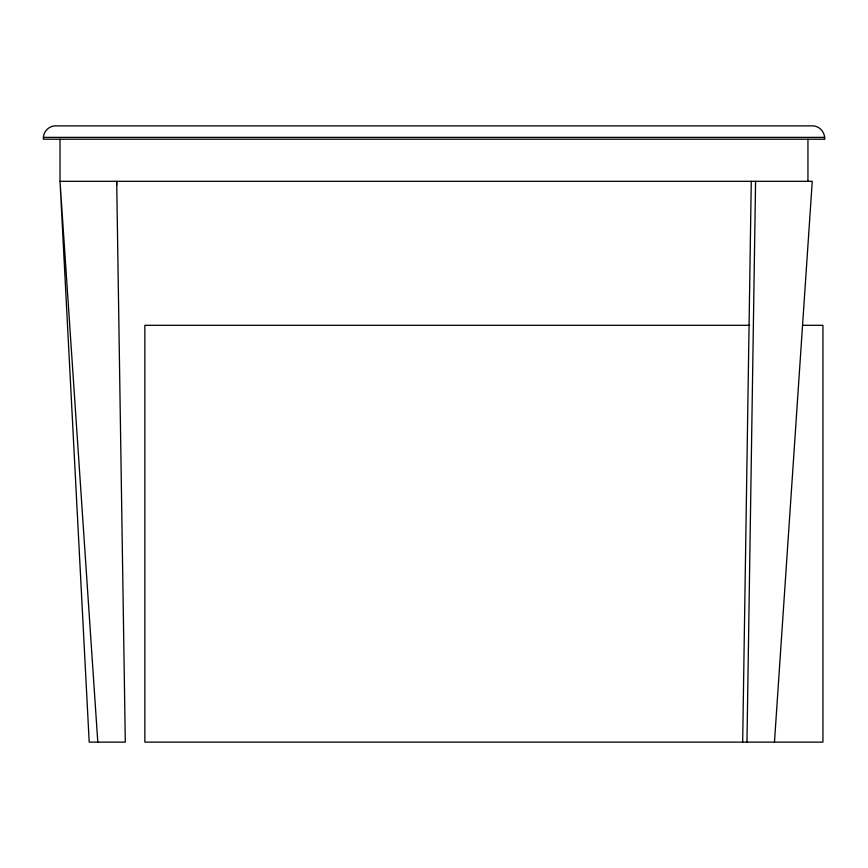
<?xml version="1.0" encoding="UTF-8"?>
<svg xmlns="http://www.w3.org/2000/svg" width="868" height="868" viewBox="0 0 868 868"><rect width="100%" height="100%" fill="white"/><g stroke="black" fill="none" stroke-linecap="round" stroke-linejoin="round"><path stroke-width="1.3" d="M742.672 742.129L751.276 181.314M746.968 742.129L755.583 181.314M824.578 139.216C825.251 132.63 819.848 126.272 813.24 125.871L54.738 125.871C48.12 126.272 42.727 132.63 43.4 139.216L824.578 139.216L824.578 137.372L43.4 137.372M774.473 742.129L812.253 181.314L60.022 181.314L60.022 139.216M749.702 325.305L144.858 325.305L144.858 742.129L822.94 742.129L822.94 325.305L802.596 325.305M97.802 742.129L60.022 181.314L89.198 742.129L125.307 742.129L116.692 181.314L116.692 185.372M807.945 139.216L807.945 181.314"/></g></svg>
